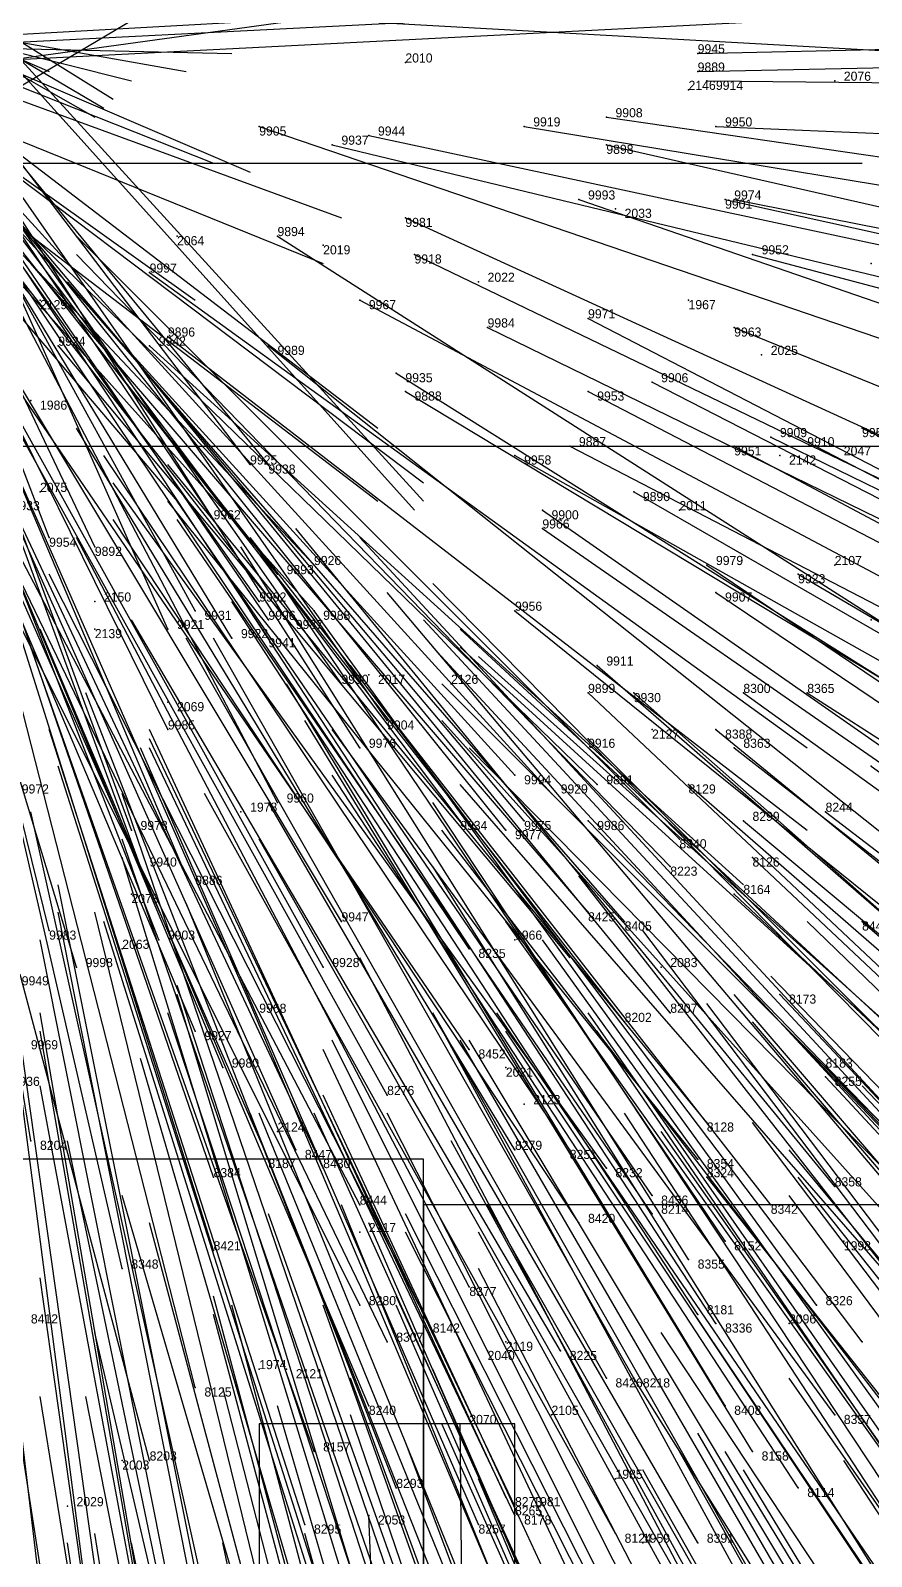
# Model space of a CAD drawing. Extents: x -0.5 to 0.59, y -0.5 to 0.59.
# Drawn here: x 0.021 to 0.113, y -0.1675 to -0.0005 of the extents above; entities that cross this region are included whole.
import ezdxf

# ---------------------------------------------------------------- set-up
doc = ezdxf.new("R2010")
doc.units = 0
for name, color, linetype in [('Clients', 3, 'CONTINUOUS'), ('Facilities', 3, 'CONTINUOUS'), ('Facilities_lines', 3, 'CONTINUOUS'), ('Min_max_boxes', 1, 'CONTINUOUS'), ('Normals', 1, 'CONTINUOUS'), ('Source_points', 5, 'CONTINUOUS'), ('Text', 3, 'CONTINUOUS')]:
    doc.layers.add(name, color=color, linetype=linetype)

msp = doc.modelspace()

# ---------------------------------------------------------------- linework, layer by layer
at = {"layer": 'Clients', "color": 5}
for p in [(0.068, -0.153, -1.25), (0.058, -0.163, -1.25)]:
    msp.add_point(p, dxfattribs=at)
at = {"layer": 'Facilities', "color": 3}
for p in [(0.094, -0.003, -0.235), (0.062, -0.004, -1.25), (0.094, -0.005, -0.235), (0.095, -0.006, -0.238), (0.109, -0.006, -1.25), (0.093, -0.007, -1.25), (0.084, -0.01, -0.212), (0.046, -0.011, -0.118), (0.075, -0.011, -0.191), (0.096, -0.011, -0.242), (0.054, -0.013, -0.14), (0.058, -0.012, -0.149), (0.084, -0.013, -0.212), (0.081, -0.019, -0.209), (0.085, -0.02, -1.25), (0.097, -0.019, -0.246), (0.098, -0.019, -0.249), (0.062, -0.021, -0.163), (0.037, -0.023, -1.25), (0.048, -0.023, -0.132), (0.053, -0.024, -1.25), (0.063, -0.025, -0.17), (0.1, -0.025, -0.258), (0.113, -0.026, -1.25), (0.034, -0.027, -0.108), (0.07, -0.028, -1.25), (0.022, -0.03, -1.25), (0.057, -0.03, -0.161), (0.093, -0.03, -1.25), (0.071, -0.033, -0.194), (0.082, -0.032, -0.218), (0.098, -0.033, -0.258), (0.024, -0.035, -0.105), (0.034, -0.035, -0.122), (0.036, -0.034, -0.123), (0.047, -0.035, -0.148), (0.101, -0.036, -1.25), (0.061, -0.038, -0.181), (0.062, -0.04, -0.185), (0.082, -0.04, -0.228), (0.089, -0.039, -0.244), (0.021, -0.041, -1.25), (0.102, -0.045, -0.28), (0.105, -0.045, -0.286), (0.112, -0.044, -0.3), (0.08, -0.046, -0.231), (0.098, -0.046, -0.27), (0.11, -0.046, -1.25), (0.045, -0.048, -0.164), (0.047, -0.048, -0.168), (0.074, -0.047, -0.22), (0.103, -0.047, -1.25), (0.022, -0.051, -1.25), (0.087, -0.051, -0.253), (0.077, -0.053, -0.235), (0.092, -0.053, -1.25), (0.041, -0.054, -0.169), (0.077, -0.055, -0.235), (0.023, -0.056, -0.152), (0.028, -0.057, -0.159), (0.048, -0.06, -0.192), (0.052, -0.059, -0.195), (0.095, -0.059, -0.28), (0.105, -0.06, -0.302), (0.109, -0.059, -1.25), (0.028, -0.063, -1.25), (0.046, -0.063, -0.195), (0.096, -0.062, -0.286), (0.039, -0.064, -0.188), (0.047, -0.065, -0.199), (0.049, -0.065, -0.204), (0.052, -0.064, -0.207), (0.074, -0.064, -0.244), (0.113, -0.065, -1.25), (0.028, -0.066, -1.25), (0.036, -0.066, -0.188), (0.043, -0.067, -0.199), (0.047, -0.067, -0.205), (0.083, -0.07, -0.272), (0.058, -0.071, -1.25), (0.055, -0.072, -0.226), (0.067, -0.072, -1.25), (0.082, -0.073, -0.274), (0.087, -0.073, -0.284), (0.099, -0.073, -0.307), (0.106, -0.073, -0.321), (0.036, -0.074, -1.25), (0.06, -0.076, -0.242), (0.036, -0.077, -0.212), (0.082, -0.078, -0.283), (0.089, -0.077, -1.25), (0.096, -0.077, -0.308), (0.057, -0.079, -0.244), (0.098, -0.079, -0.314), (0.113, -0.081, -0.347), (0.074, -0.082, -0.278), (0.083, -0.083, -0.294), (0.093, -0.083, -0.312), (0.048, -0.085, -0.244), (0.078, -0.084, -0.286), (0.044, -0.086, -1.25), (0.108, -0.086, -0.344), (0.032, -0.088, -0.234), (0.068, -0.087, -0.277), (0.073, -0.088, -0.287), (0.075, -0.087, -0.287), (0.082, -0.087, -0.3), (0.099, -0.087, -0.329), (0.092, -0.089, -0.32), (0.1, -0.091, -0.338), (0.033, -0.092, -0.244), (0.038, -0.093, -0.253), (0.091, -0.092, -0.324), (0.032, -0.095, -1.25), (0.098, -0.095, -0.342), (0.055, -0.098, -0.28), (0.082, -0.097, -0.317), (0.086, -0.098, -0.327), (0.112, -0.098, -0.371), (0.023, -0.099, -0.255), (0.035, -0.1, -0.264), (0.074, -0.1, -1.25), (0.031, -0.101, -1.25), (0.069, -0.101, -0.306), (0.026, -0.103, -0.266), (0.053, -0.103, -0.289), (0.09, -0.103, -1.25), (0.103, -0.106, -0.371), (0.045, -0.107, -0.291), (0.091, -0.108, -0.352), (0.039, -0.11, -0.292), (0.086, -0.109, -0.346), (0.069, -0.112, -0.33), (0.042, -0.114, -0.303), (0.073, -0.114, -1.25), (0.108, -0.114, -0.392), (0.108, -0.115, -0.395), (0.06, -0.117, -0.328), (0.075, -0.118, -1.25), (0.095, -0.12, -0.383), (0.048, -0.121, -1.25), (0.021, -0.122, -0.31), (0.05, -0.123, -0.332), (0.074, -0.123, -0.358), (0.08, -0.123, -0.367), (0.047, -0.124, -0.332), (0.053, -0.125, -0.339), (0.084, -0.125, -0.377), (0.094, -0.124, -0.39), (0.041, -0.126, -0.331), (0.095, -0.126, -0.393), (0.089, -0.128, -0.391), (0.109, -0.127, -0.417), (0.057, -0.129, -0.352), (0.089, -0.13, -0.394), (0.102, -0.129, -0.411), (0.081, -0.131, -0.385), (0.057, -0.132, -1.25), (0.097, -0.133, -0.412), (0.11, -0.133, -1.25), (0.041, -0.134, -0.349), (0.093, -0.135, -0.41), (0.031, -0.136, -0.348), (0.069, -0.138, -0.385), (0.057, -0.14, -0.378), (0.107, -0.14, -0.44), (0.094, -0.141, -0.424), (0.065, -0.143, -0.392), (0.096, -0.142, -0.429), (0.104, -0.142, -1.25), (0.06, -0.144, -0.39), (0.071, -0.145, -1.25), (0.073, -0.144, -1.25), (0.079, -0.145, -0.414), (0.112, -0.144, -0.456), (0.046, -0.147, -1.25), (0.049, -0.147, -1.25), (0.084, -0.148, -0.426), (0.087, -0.148, -0.43), (0.039, -0.149, -0.386), (0.058, -0.151, -0.404), (0.097, -0.151, -0.45), (0.078, -0.152, -1.25), (0.109, -0.152, -0.469), (0.052, -0.156, -0.411), (0.1, -0.156, -0.464), (0.031, -0.157, -1.25), (0.034, -0.157, -0.401), (0.061, -0.16, -0.427), (0.085, -0.159, -1.25), (0.105, -0.16, -0.479), (0.073, -0.161, -0.443), (0.025, -0.162, -1.25), (0.074, -0.162, -0.446), (0.074, -0.163, -0.448), (0.076, -0.162, -1.25), (0.051, -0.164, -0.43), (0.07, -0.164, -0.446), (0.085, -0.165, -0.465), (0.088, -0.166, -1.25), (0.094, -0.166, -0.477)]:
    msp.add_point(p, dxfattribs=at)
at = {"layer": 'Facilities_lines', "color": 3}
for q in [(0.068, -0.153, -1.25), (0.058, -0.163, -1.25)]:
    msp.add_line((0.071, -0.486, -1.25), q, dxfattribs=at)
at = {"layer": 'Min_max_boxes', "color": 1}
for p, q in [((-0.045, -0.046, -1.25), (0.203, -0.046, -1.25)), ((-0.045, -0.046, -1.25), (0.203, -0.046, -1.25)), ((0.064, -0.124, -1.25), (-0.145, -0.124, -1.25)), ((0.064, -0.124, -1.073), (-0.145, -0.124, -1.073)), ((0.064, -0.496, -1.25), (0.064, -0.124, -1.25)), ((0.064, -0.496, -1.073), (0.064, -0.124, -1.073)), ((0.064, -0.124, -1.25), (0.064, -0.124, -1.073)), ((0.145, -0.129, -1.25), (0.064, -0.129, -1.25)), ((0.064, -0.129, -1.25), (0.064, -0.452, -1.25)), ((0.145, -0.129, -1.083), (0.064, -0.129, -1.083)), ((0.064, -0.129, -1.083), (0.064, -0.452, -1.083)), ((0.064, -0.129, -1.25), (0.064, -0.129, -1.083)), ((0.074, -0.153, -1.25), (0.046, -0.153, -1.25)), ((0.046, -0.153, -1.25), (0.046, -0.486, -1.25)), ((0.074, -0.153, -1.25), (0.046, -0.153, -1.25)), ((0.046, -0.153, -1.25), (0.046, -0.486, -1.25)), ((0.046, -0.153, -1.25), (0.046, -0.153, -1.25)), ((0.074, -0.486, -1.25), (0.074, -0.153, -1.25)), ((0.074, -0.486, -1.25), (0.074, -0.153, -1.25)), ((0.074, -0.153, -1.25), (0.074, -0.153, -1.25))]:
    msp.add_line(p, q, dxfattribs=at)
at = {"layer": 'Normals', "color": 1}
for p, q in [((-0.049, 0.041, -0.159), (0.03, -0.008, -0.197)), ((-0.051, 0.038, -0.16), (0.029, -0.009, -0.197)), ((-0.053, 0.036, -0.161), (0.028, -0.01, -0.197)), ((0.004, -0.016, -0.041), (0.09, 0.035, -0.05)), ((-0.062, 0.032, -0.174), (0.023, -0.005, -0.212)), ((0.023, -0.056, -0.152), (-0.01, 0.03, -0.189)), ((0.028, -0.057, -0.159), (-0.011, 0.025, -0.201)), ((-0.034, 0.022, -0.101), (0.039, -0.03, -0.145)), ((0.045, -0.048, -0.164), (-0.009, 0.023, -0.21)), ((-0.045, 0.019, -0.122), (0.041, -0.015, -0.16)), ((-0.039, 0.02, -0.11), (0.045, -0.016, -0.15)), ((0.047, -0.048, -0.168), (-0.009, 0.02, -0.214)), ((0.041, -0.054, -0.169), (-0.009, 0.02, -0.214)), ((0.036, -0.066, -0.188), (-0.001, 0.017, -0.23)), ((0, 0.017, -0.042), (0.063, -0.053, -0.077)), ((0.001, 0.017, -0.042), (0.064, -0.052, -0.077)), ((-0.056, 0.016, -0.146), (0.032, -0.006, -0.188)), ((0.039, -0.064, -0.188), (-0.005, 0.016, -0.228)), ((-0.02, 0.015, -0.063), (0.037, -0.052, -0.109)), ((0.048, -0.06, -0.192), (-0.009, 0.012, -0.232)), ((0.046, -0.063, -0.195), (-0.007, 0.012, -0.235)), ((0.043, -0.067, -0.199), (-0.005, 0.012, -0.238)), ((-0.052, 0.011, -0.132), (0.038, -0.005, -0.173)), ((-0.013, 0.011, -0.043), (0.059, -0.044, -0.085)), ((0.047, -0.065, -0.199), (-0.005, 0.011, -0.239)), ((-0.027, 0.009, -0.07), (0.055, -0.021, -0.12)), ((0.047, -0.067, -0.205), (-0.004, 0.01, -0.243)), ((0.052, -0.059, -0.195), (-0.011, 0.008, -0.235)), ((0.049, -0.065, -0.204), (-0.008, 0.008, -0.24)), ((-0.026, 0.006, -0.067), (0.053, -0.026, -0.119)), ((0.036, -0.077, -0.212), (-0.005, 0.006, -0.249)), ((0.052, -0.064, -0.207), (-0.01, 0.005, -0.243)), ((-0.009, 0.005, -0.026), (0.064, -0.05, -0.067)), ((0.055, -0.072, -0.226), (0.001, 0.005, -0.262)), ((-0.027, -0.01, -0.072), (0.06, 0.002, -0.12)), ((-0.013, 0.003, -0.034), (0.059, -0.052, -0.076)), ((0.015, -0.002, -0.038), (0.113, 0.003, -0.02)), ((-0.036, -0.004, -0.09), (0.054, 0.001, -0.134)), ((0.06, -0.076, -0.242), (0.007, 0, -0.279)), ((0.013, -0.004, -0.035), (0.111, 0.001, -0.016)), ((0.048, 0.001, -0.121), (0.138, -0.004, -0.076)), ((-0.048, -0.001, -0.119), (0.043, -0.003, -0.162)), ((0.032, -0.088, -0.234), (0, -0.001, -0.272)), ((0.057, -0.079, -0.244), (0.007, -0.001, -0.281)), ((0.094, -0.003, -0.235), (0.186, -0.001, -0.196)), ((0.048, -0.085, -0.244), (0.005, -0.003, -0.281)), ((0.094, -0.005, -0.235), (0.186, -0.003, -0.196)), ((0.033, -0.092, -0.244), (0.001, -0.005, -0.282)), ((0.062, -0.004, -1.25), (0.062, -0.004, -1.15)), ((0.095, -0.006, -0.238), (0.187, -0.007, -0.199)), ((0.109, -0.006, -1.25), (0.109, -0.006, -1.15)), ((0.038, -0.093, -0.253), (0.002, -0.008, -0.29)), ((0.093, -0.007, -1.25), (0.093, -0.007, -1.15)), ((0.023, -0.099, -0.255), (0.001, -0.01, -0.293)), ((0.084, -0.01, -0.212), (0.174, -0.023, -0.171)), ((0.046, -0.011, -0.118), (0.128, -0.039, -0.069)), ((0.075, -0.011, -0.191), (0.166, -0.026, -0.15)), ((0.096, -0.011, -0.242), (0.19, -0.015, -0.206)), ((0.035, -0.1, -0.264), (0.001, -0.013, -0.3)), ((0.054, -0.013, -0.14), (0.141, -0.034, -0.094)), ((0.058, -0.012, -0.149), (0.147, -0.031, -0.106)), ((0.084, -0.013, -0.212), (0.172, -0.033, -0.169)), ((0.026, -0.103, -0.266), (-0.001, -0.014, -0.301)), ((0.068, -0.087, -0.277), (0.013, -0.014, -0.315)), ((0.074, -0.082, -0.278), (0.013, -0.015, -0.318)), ((0.017, -0.015, -0.056), (0.112, -0.015, -0.027)), ((0.078, -0.084, -0.286), (0.016, -0.016, -0.326)), ((0.055, -0.098, -0.28), (0.007, -0.018, -0.318)), ((0.075, -0.087, -0.287), (0.016, -0.017, -0.327)), ((0.073, -0.088, -0.287), (0.016, -0.017, -0.328)), ((0.083, -0.083, -0.294), (0.017, -0.019, -0.332)), ((0.081, -0.019, -0.209), (0.168, -0.049, -0.168)), ((0.085, -0.02, -1.25), (0.085, -0.02, -1.15)), ((0.097, -0.019, -0.246), (0.188, -0.039, -0.21)), ((0.098, -0.019, -0.249), (0.189, -0.037, -0.213)), ((0.062, -0.021, -0.163), (0.145, -0.059, -0.122)), ((0.053, -0.103, -0.289), (0.008, -0.022, -0.327)), ((0.045, -0.107, -0.291), (0.008, -0.023, -0.329)), ((0.092, -0.089, -0.32), (0.026, -0.023, -0.357)), ((0.037, -0.023, -1.25), (0.037, -0.023, -1.15)), ((0.048, -0.023, -0.132), (0.12, -0.069, -0.081)), ((0.039, -0.11, -0.292), (0.003, -0.025, -0.331)), ((0.069, -0.101, -0.306), (0.018, -0.025, -0.345)), ((0.091, -0.092, -0.324), (0.026, -0.025, -0.36)), ((0.053, -0.024, -1.25), (0.053, -0.024, -1.15)), ((0.063, -0.025, -0.17), (0.146, -0.065, -0.13)), ((0.1, -0.025, -0.258), (0.19, -0.049, -0.222)), ((0.082, -0.097, -0.317), (0.021, -0.026, -0.353)), ((0.113, -0.026, -1.25), (0.113, -0.026, -1.15)), ((0.042, -0.114, -0.303), (0.006, -0.028, -0.341)), ((0.086, -0.098, -0.327), (0.025, -0.028, -0.362)), ((0.034, -0.027, -0.108), (0.106, -0.079, -0.063)), ((0.07, -0.028, -1.25), (0.07, -0.028, -1.15)), ((0.021, -0.122, -0.31), (0.006, -0.03, -0.346)), ((0.022, -0.03, -1.25), (0.022, -0.03, -1.15)), ((0.057, -0.03, -0.161), (0.138, -0.073, -0.12)), ((0.093, -0.03, -1.25), (0.093, -0.03, -1.15)), ((0.071, -0.033, -0.194), (0.153, -0.073, -0.156)), ((0.082, -0.032, -0.218), (0.163, -0.074, -0.179)), ((0.098, -0.033, -0.258), (0.184, -0.068, -0.221)), ((0.024, -0.035, -0.105), (0.08, -0.102, -0.057)), ((0.034, -0.035, -0.122), (0.099, -0.094, -0.074)), ((0.036, -0.034, -0.123), (0.106, -0.088, -0.076)), ((0.047, -0.035, -0.148), (0.115, -0.089, -0.098)), ((0.06, -0.117, -0.328), (0.015, -0.036, -0.366)), ((0.069, -0.112, -0.33), (0.017, -0.036, -0.367)), ((0.086, -0.109, -0.346), (0.029, -0.036, -0.385)), ((0.091, -0.108, -0.352), (0.032, -0.036, -0.39)), ((0.101, -0.036, -1.25), (0.101, -0.036, -1.15)), ((0.061, -0.038, -0.181), (0.139, -0.087, -0.141)), ((0.047, -0.124, -0.332), (0.01, -0.04, -0.372)), ((0.041, -0.126, -0.331), (0.011, -0.039, -0.37)), ((0.05, -0.123, -0.332), (0.013, -0.04, -0.372)), ((0.062, -0.04, -0.185), (0.14, -0.087, -0.143)), ((0.082, -0.04, -0.228), (0.163, -0.082, -0.187)), ((0.089, -0.039, -0.244), (0.171, -0.081, -0.203)), ((0.021, -0.041, -1.25), (0.021, -0.041, -1.15)), ((0.053, -0.125, -0.339), (0.014, -0.042, -0.378)), ((0.031, -0.136, -0.348), (0.01, -0.045, -0.385)), ((0.041, -0.134, -0.349), (0.013, -0.045, -0.387)), ((0.074, -0.123, -0.358), (0.026, -0.044, -0.397)), ((0.102, -0.045, -0.28), (0.186, -0.086, -0.243)), ((0.105, -0.045, -0.286), (0.188, -0.088, -0.25)), ((0.112, -0.044, -0.3), (0.195, -0.084, -0.263)), ((0.08, -0.046, -0.231), (0.161, -0.088, -0.19)), ((0.098, -0.046, -0.27), (0.179, -0.089, -0.231)), ((0.11, -0.046, -1.25), (0.11, -0.046, -1.15)), ((0.057, -0.129, -0.352), (0.014, -0.047, -0.389)), ((0.08, -0.123, -0.367), (0.029, -0.047, -0.407)), ((0.095, -0.12, -0.383), (0.036, -0.048, -0.42)), ((0.074, -0.047, -0.22), (0.154, -0.092, -0.181)), ((0.103, -0.047, -1.25), (0.103, -0.047, -1.15)), ((0.084, -0.125, -0.377), (0.03, -0.05, -0.416)), ((0.022, -0.051, -1.25), (0.022, -0.051, -1.15)), ((0.087, -0.051, -0.253), (0.167, -0.097, -0.213)), ((0.094, -0.124, -0.39), (0.036, -0.052, -0.428)), ((0.089, -0.128, -0.391), (0.037, -0.052, -0.429)), ((0.077, -0.053, -0.235), (0.153, -0.106, -0.196)), ((0.092, -0.053, -1.25), (0.092, -0.053, -1.15)), ((0.081, -0.131, -0.385), (0.03, -0.054, -0.423)), ((0.089, -0.13, -0.394), (0.037, -0.054, -0.432)), ((0.109, -0.127, -0.417), (0.05, -0.055, -0.455)), ((0.077, -0.055, -0.235), (0.152, -0.107, -0.196)), ((0.069, -0.138, -0.385), (0.026, -0.056, -0.424)), ((0.097, -0.133, -0.412), (0.045, -0.056, -0.45)), ((0.102, -0.129, -0.411), (0.045, -0.056, -0.449)), ((0.12, -0.124, -0.431), (0.057, -0.056, -0.469)), ((0.057, -0.14, -0.378), (0.016, -0.058, -0.417)), ((0.093, -0.135, -0.41), (0.044, -0.057, -0.448)), ((0.039, -0.149, -0.386), (0.016, -0.059, -0.422)), ((0.065, -0.143, -0.392), (0.023, -0.06, -0.431)), ((0.095, -0.059, -0.28), (0.172, -0.111, -0.243)), ((0.105, -0.06, -0.302), (0.185, -0.107, -0.264)), ((0.109, -0.059, -1.25), (0.109, -0.059, -1.15)), ((0.06, -0.144, -0.39), (0.02, -0.061, -0.428)), ((0.13, -0.127, -0.454), (0.065, -0.061, -0.492)), ((0.028, -0.063, -1.25), (0.028, -0.063, -1.15)), ((0.094, -0.141, -0.424), (0.043, -0.063, -0.461)), ((0.12, -0.133, -0.448), (0.06, -0.062, -0.485)), ((0.096, -0.062, -0.286), (0.173, -0.114, -0.248)), ((0.079, -0.145, -0.414), (0.032, -0.065, -0.451)), ((0.096, -0.142, -0.429), (0.045, -0.064, -0.466)), ((0.107, -0.14, -0.44), (0.052, -0.064, -0.476)), ((0.127, -0.133, -0.46), (0.064, -0.065, -0.497)), ((0.074, -0.064, -0.244), (0.146, -0.122, -0.206)), ((0.113, -0.065, -1.25), (0.113, -0.065, -1.15)), ((0.058, -0.151, -0.404), (0.022, -0.066, -0.442)), ((0.028, -0.066, -1.25), (0.028, -0.066, -1.15)), ((0.136, -0.129, -0.469), (0.068, -0.066, -0.507)), ((0.034, -0.157, -0.401), (0.01, -0.067, -0.439)), ((0.052, -0.156, -0.411), (0.021, -0.068, -0.448)), ((0.084, -0.148, -0.426), (0.038, -0.067, -0.463)), ((0.087, -0.148, -0.43), (0.041, -0.067, -0.467)), ((0.128, -0.136, -0.466), (0.065, -0.068, -0.503)), ((0.136, -0.13, -0.471), (0.068, -0.068, -0.509)), ((0.112, -0.144, -0.456), (0.056, -0.07, -0.492)), ((0.139, -0.131, -0.478), (0.07, -0.069, -0.516)), ((0.083, -0.07, -0.272), (0.152, -0.13, -0.231)), ((0.058, -0.071, -1.25), (0.058, -0.071, -1.15)), ((0.061, -0.16, -0.427), (0.027, -0.073, -0.465)), ((0.097, -0.151, -0.45), (0.049, -0.072, -0.486)), ((0.132, -0.138, -0.476), (0.066, -0.072, -0.514)), ((0.067, -0.072, -1.25), (0.067, -0.072, -1.15)), ((0.082, -0.073, -0.274), (0.149, -0.136, -0.234)), ((0.087, -0.073, -0.284), (0.156, -0.134, -0.245)), ((0.099, -0.073, -0.307), (0.174, -0.127, -0.27)), ((0.106, -0.073, -0.321), (0.184, -0.123, -0.284)), ((0.036, -0.074, -1.25), (0.036, -0.074, -1.15)), ((0.1, -0.156, -0.464), (0.051, -0.076, -0.499)), ((0.128, -0.145, -0.484), (0.066, -0.076, -0.522)), ((0.051, -0.164, -0.43), (0.023, -0.077, -0.47)), ((0.073, -0.161, -0.443), (0.034, -0.077, -0.479)), ((0.074, -0.162, -0.446), (0.034, -0.078, -0.482)), ((0.109, -0.152, -0.469), (0.054, -0.077, -0.505)), ((0.082, -0.078, -0.283), (0.147, -0.143, -0.244)), ((0.089, -0.077, -1.25), (0.089, -0.077, -1.15)), ((0.096, -0.077, -0.308), (0.168, -0.136, -0.271)), ((0.07, -0.164, -0.446), (0.033, -0.079, -0.482)), ((0.074, -0.163, -0.448), (0.034, -0.079, -0.484)), ((0.134, -0.145, -0.493), (0.069, -0.079, -0.531)), ((0.098, -0.079, -0.314), (0.171, -0.136, -0.277)), ((0.052, -0.169, -0.443), (0.024, -0.081, -0.48)), ((0.113, -0.081, -0.347), (0.188, -0.136, -0.31)), ((0.105, -0.16, -0.479), (0.054, -0.082, -0.515)), ((0.129, -0.153, -0.5), (0.068, -0.083, -0.537)), ((0.093, -0.083, -0.312), (0.163, -0.144, -0.274)), ((0.061, -0.172, -0.455), (0.031, -0.084, -0.494)), ((0.085, -0.165, -0.465), (0.04, -0.084, -0.501)), ((0.094, -0.166, -0.477), (0.047, -0.085, -0.512)), ((0.116, -0.162, -0.498), (0.065, -0.085, -0.537)), ((0.041, -0.176, -0.452), (0.021, -0.086, -0.491)), ((0.044, -0.086, -1.25), (0.044, -0.086, -1.15)), ((0.108, -0.086, -0.344), (0.181, -0.142, -0.307)), ((0.123, -0.162, -0.508), (0.066, -0.088, -0.544)), ((0.082, -0.087, -0.3), (0.147, -0.154, -0.263)), ((0.099, -0.087, -0.329), (0.171, -0.147, -0.294)), ((0.061, -0.176, -0.466), (0.031, -0.089, -0.504)), ((0.092, -0.17, -0.483), (0.046, -0.089, -0.52)), ((0.058, -0.179, -0.472), (0.031, -0.091, -0.51)), ((0.1, -0.091, -0.338), (0.168, -0.155, -0.302)), ((0.114, -0.17, -0.512), (0.065, -0.092, -0.551)), ((0.138, -0.166, -0.54), (0.081, -0.093, -0.578)), ((0.042, -0.184, -0.473), (0.024, -0.094, -0.512)), ((0.032, -0.095, -1.25), (0.032, -0.095, -1.15)), ((0.098, -0.095, -0.342), (0.166, -0.159, -0.305)), ((0.073, -0.182, -0.491), (0.038, -0.096, -0.528)), ((0.042, -0.188, -0.481), (0.024, -0.097, -0.519)), ((0.05, -0.187, -0.484), (0.028, -0.097, -0.522)), ((0.057, -0.187, -0.489), (0.029, -0.098, -0.526)), ((0.127, -0.174, -0.538), (0.073, -0.098, -0.576)), ((0.172, -0.162, -0.59), (0.106, -0.098, -0.629)), ((0.112, -0.098, -0.371), (0.182, -0.159, -0.335)), ((0.04, -0.19, -0.487), (0.022, -0.1, -0.525)), ((0.074, -0.1, -1.25), (0.074, -0.1, -1.15)), ((0.131, -0.175, -0.548), (0.077, -0.1, -0.585)), ((0.144, -0.173, -0.563), (0.088, -0.099, -0.599)), ((0.031, -0.101, -1.25), (0.031, -0.101, -1.15)), ((0.03, -0.194, -0.49), (0.018, -0.102, -0.528)), ((0.1, -0.184, -0.523), (0.057, -0.102, -0.561)), ((0.09, -0.103, -1.25), (0.09, -0.103, -1.15)), ((0.025, -0.196, -0.494), (0.014, -0.104, -0.531)), ((0.066, -0.194, -0.511), (0.037, -0.105, -0.548)), ((0.166, -0.17, -0.595), (0.102, -0.104, -0.633)), ((0.064, -0.195, -0.512), (0.037, -0.106, -0.549)), ((0.158, -0.176, -0.592), (0.098, -0.106, -0.63)), ((0.103, -0.106, -0.371), (0.167, -0.174, -0.334)), ((0.038, -0.201, -0.51), (0.022, -0.108, -0.546)), ((0.065, -0.196, -0.518), (0.036, -0.108, -0.555)), ((0.081, -0.192, -0.522), (0.045, -0.107, -0.559)), ((0.109, -0.189, -0.546), (0.065, -0.108, -0.584)), ((0.111, -0.189, -0.547), (0.065, -0.108, -0.585)), ((0.124, -0.184, -0.555), (0.072, -0.108, -0.593)), ((0.135, -0.184, -0.571), (0.082, -0.108, -0.608)), ((0.151, -0.181, -0.59), (0.095, -0.107, -0.627)), ((0.038, -0.202, -0.513), (0.022, -0.11, -0.55)), ((0.125, -0.188, -0.563), (0.073, -0.11, -0.6)), ((0.135, -0.186, -0.576), (0.083, -0.11, -0.613)), ((0.16, -0.179, -0.6), (0.1, -0.109, -0.638)), ((0.167, -0.176, -0.606), (0.103, -0.109, -0.644)), ((0.095, -0.193, -0.538), (0.054, -0.111, -0.577)), ((0.115, -0.192, -0.558), (0.068, -0.111, -0.596)), ((0.117, -0.191, -0.559), (0.069, -0.111, -0.596)), ((0.033, -0.204, -0.516), (0.02, -0.112, -0.553)), ((0.059, -0.202, -0.526), (0.033, -0.113, -0.563)), ((0.092, -0.195, -0.539), (0.053, -0.112, -0.578)), ((0.073, -0.114, -1.25), (0.073, -0.114, -1.15)), ((0.108, -0.114, -0.392), (0.172, -0.181, -0.354)), ((0.108, -0.115, -0.395), (0.171, -0.183, -0.357)), ((0.039, -0.207, -0.527), (0.022, -0.116, -0.563)), ((0.176, -0.183, -0.635), (0.112, -0.116, -0.673)), ((0.092, -0.201, -0.552), (0.053, -0.117, -0.591)), ((0.075, -0.118, -1.25), (0.075, -0.118, -1.15)), ((0.079, -0.205, -0.55), (0.045, -0.119, -0.588)), ((0.081, -0.205, -0.55), (0.046, -0.119, -0.587)), ((0.09, -0.203, -0.555), (0.052, -0.119, -0.593)), ((0.102, -0.202, -0.565), (0.06, -0.119, -0.603)), ((0.137, -0.197, -0.601), (0.086, -0.119, -0.637)), ((0.156, -0.194, -0.623), (0.1, -0.12, -0.66)), ((0.048, -0.121, -1.25), (0.048, -0.121, -1.15)), ((0.144, -0.198, -0.611), (0.09, -0.121, -0.647)), ((0.044, -0.213, -0.544), (0.025, -0.122, -0.581)), ((0.112, -0.204, -0.582), (0.067, -0.122, -0.618)), ((0.163, -0.194, -0.633), (0.104, -0.123, -0.671)), ((0.095, -0.126, -0.393), (0.152, -0.198, -0.355)), ((0.163, -0.199, -0.642), (0.105, -0.126, -0.68)), ((0.057, -0.217, -0.561), (0.031, -0.128, -0.598)), ((0.159, -0.202, -0.643), (0.104, -0.128, -0.682)), ((0.078, -0.217, -0.576), (0.047, -0.13, -0.614)), ((0.09, -0.215, -0.583), (0.055, -0.129, -0.62)), ((0.104, -0.213, -0.593), (0.062, -0.13, -0.629)), ((0.117, -0.21, -0.601), (0.071, -0.129, -0.638)), ((0.058, -0.221, -0.571), (0.034, -0.131, -0.608)), ((0.095, -0.216, -0.59), (0.058, -0.131, -0.628)), ((0.057, -0.132, -1.25), (0.057, -0.132, -1.15)), ((0.104, -0.215, -0.597), (0.062, -0.132, -0.633)), ((0.115, -0.214, -0.607), (0.07, -0.132, -0.643)), ((0.11, -0.133, -1.25), (0.11, -0.133, -1.15)), ((0.113, -0.219, -0.615), (0.07, -0.136, -0.651)), ((0.035, -0.229, -0.579), (0.022, -0.137, -0.616)), ((0.142, -0.213, -0.641), (0.091, -0.137, -0.679)), ((0.065, -0.229, -0.594), (0.041, -0.139, -0.631)), ((0.067, -0.23, -0.598), (0.043, -0.14, -0.636)), ((0.084, -0.227, -0.606), (0.053, -0.14, -0.643)), ((0.1, -0.224, -0.613), (0.061, -0.139, -0.649)), ((0.098, -0.225, -0.614), (0.061, -0.14, -0.65)), ((0.065, -0.231, -0.599), (0.041, -0.141, -0.637)), ((0.049, -0.233, -0.596), (0.028, -0.143, -0.634)), ((0.141, -0.22, -0.654), (0.09, -0.143, -0.692)), ((0.104, -0.142, -1.25), (0.104, -0.142, -1.15)), ((0.071, -0.145, -1.25), (0.071, -0.145, -1.15)), ((0.073, -0.144, -1.25), (0.073, -0.144, -1.15)), ((0.046, -0.147, -1.25), (0.046, -0.147, -1.15)), ((0.049, -0.147, -1.25), (0.049, -0.147, -1.15)), ((0.088, -0.235, -0.628), (0.056, -0.148, -0.665)), ((0.102, -0.232, -0.634), (0.065, -0.147, -0.671)), ((0.136, -0.226, -0.66), (0.087, -0.148, -0.698)), ((0.157, -0.224, -0.684), (0.104, -0.148, -0.722)), ((0.033, -0.24, -0.607), (0.019, -0.149, -0.645)), ((0.037, -0.242, -0.611), (0.022, -0.15, -0.649)), ((0.045, -0.241, -0.613), (0.027, -0.15, -0.65)), ((0.065, -0.238, -0.618), (0.042, -0.149, -0.656)), ((0.074, -0.24, -0.629), (0.048, -0.151, -0.666)), ((0.086, -0.24, -0.638), (0.056, -0.152, -0.674)), ((0.104, -0.238, -0.65), (0.066, -0.153, -0.687)), ((0.068, -0.153, -1.25), (0.068, -0.153, -1.15)), ((0.078, -0.152, -1.25), (0.078, -0.152, -1.15)), ((0.095, -0.242, -0.651), (0.062, -0.155, -0.687)), ((0.14, -0.233, -0.68), (0.094, -0.154, -0.72)), ((0.137, -0.236, -0.682), (0.092, -0.156, -0.721)), ((0.145, -0.235, -0.691), (0.097, -0.156, -0.729)), ((0.031, -0.157, -1.25), (0.031, -0.157, -1.15)), ((0.133, -0.238, -0.682), (0.088, -0.158, -0.72)), ((0.147, -0.237, -0.698), (0.099, -0.158, -0.736)), ((0.161, -0.235, -0.712), (0.11, -0.157, -0.748)), ((0.106, -0.244, -0.666), (0.07, -0.159, -0.704)), ((0.085, -0.159, -1.25), (0.085, -0.159, -1.15)), ((0.025, -0.162, -1.25), (0.025, -0.162, -1.15)), ((0.058, -0.163, -1.25), (0.058, -0.163, -1.15)), ((0.076, -0.162, -1.25), (0.076, -0.162, -1.15)), ((0.043, -0.257, -0.652), (0.028, -0.165, -0.689)), ((0.076, -0.255, -0.664), (0.051, -0.165, -0.701)), ((0.076, -0.254, -0.663), (0.051, -0.165, -0.7)), ((0.039, -0.258, -0.652), (0.025, -0.166, -0.688)), ((0.051, -0.257, -0.655), (0.032, -0.166, -0.692)), ((0.062, -0.257, -0.661), (0.042, -0.166, -0.698)), ((0.088, -0.166, -1.25), (0.088, -0.166, -1.15))]:
    msp.add_line(p, q, dxfattribs=at)
at = {"layer": 'Source_points', "color": 5}
for p in [(0.094, -0.003, -0.235), (0.062, -0.004, -1.25), (0.094, -0.005, -0.235), (0.095, -0.006, -0.238), (0.109, -0.006, -1.25), (0.093, -0.007, -1.25), (0.084, -0.01, -0.212), (0.046, -0.011, -0.118), (0.075, -0.011, -0.191), (0.096, -0.011, -0.242), (0.054, -0.013, -0.14), (0.058, -0.012, -0.149), (0.084, -0.013, -0.212), (0.081, -0.019, -0.209), (0.085, -0.02, -1.25), (0.097, -0.019, -0.246), (0.098, -0.019, -0.249), (0.062, -0.021, -0.163), (0.037, -0.023, -1.25), (0.048, -0.023, -0.132), (0.053, -0.024, -1.25), (0.063, -0.025, -0.17), (0.1, -0.025, -0.258), (0.113, -0.026, -1.25), (0.034, -0.027, -0.108), (0.07, -0.028, -1.25), (0.022, -0.03, -1.25), (0.057, -0.03, -0.161), (0.093, -0.03, -1.25), (0.071, -0.033, -0.194), (0.082, -0.032, -0.218), (0.098, -0.033, -0.258), (0.024, -0.035, -0.105), (0.034, -0.035, -0.122), (0.036, -0.034, -0.123), (0.047, -0.035, -0.148), (0.101, -0.036, -1.25), (0.061, -0.038, -0.181), (0.062, -0.04, -0.185), (0.082, -0.04, -0.228), (0.089, -0.039, -0.244), (0.021, -0.041, -1.25), (0.102, -0.045, -0.28), (0.105, -0.045, -0.286), (0.112, -0.044, -0.3), (0.08, -0.046, -0.231), (0.098, -0.046, -0.27), (0.11, -0.046, -1.25), (0.045, -0.048, -0.164), (0.047, -0.048, -0.168), (0.074, -0.047, -0.22), (0.103, -0.047, -1.25), (0.022, -0.051, -1.25), (0.087, -0.051, -0.253), (0.077, -0.053, -0.235), (0.092, -0.053, -1.25), (0.041, -0.054, -0.169), (0.077, -0.055, -0.235), (0.023, -0.056, -0.152), (0.028, -0.057, -0.159), (0.048, -0.06, -0.192), (0.052, -0.059, -0.195), (0.095, -0.059, -0.28), (0.105, -0.06, -0.302), (0.109, -0.059, -1.25), (0.028, -0.063, -1.25), (0.046, -0.063, -0.195), (0.096, -0.062, -0.286), (0.039, -0.064, -0.188), (0.047, -0.065, -0.199), (0.049, -0.065, -0.204), (0.052, -0.064, -0.207), (0.074, -0.064, -0.244), (0.113, -0.065, -1.25), (0.028, -0.066, -1.25), (0.036, -0.066, -0.188), (0.043, -0.067, -0.199), (0.047, -0.067, -0.205), (0.083, -0.07, -0.272), (0.058, -0.071, -1.25), (0.055, -0.072, -0.226), (0.067, -0.072, -1.25), (0.082, -0.073, -0.274), (0.087, -0.073, -0.284), (0.099, -0.073, -0.307), (0.106, -0.073, -0.321), (0.036, -0.074, -1.25), (0.06, -0.076, -0.242), (0.036, -0.077, -0.212), (0.082, -0.078, -0.283), (0.089, -0.077, -1.25), (0.096, -0.077, -0.308), (0.057, -0.079, -0.244), (0.098, -0.079, -0.314), (0.113, -0.081, -0.347), (0.074, -0.082, -0.278), (0.083, -0.083, -0.294), (0.093, -0.083, -0.312), (0.048, -0.085, -0.244), (0.078, -0.084, -0.286), (0.044, -0.086, -1.25), (0.108, -0.086, -0.344), (0.032, -0.088, -0.234), (0.068, -0.087, -0.277), (0.073, -0.088, -0.287), (0.075, -0.087, -0.287), (0.082, -0.087, -0.3), (0.099, -0.087, -0.329), (0.092, -0.089, -0.32), (0.1, -0.091, -0.338), (0.033, -0.092, -0.244), (0.038, -0.093, -0.253), (0.091, -0.092, -0.324), (0.032, -0.095, -1.25), (0.098, -0.095, -0.342), (0.055, -0.098, -0.28), (0.082, -0.097, -0.317), (0.086, -0.098, -0.327), (0.112, -0.098, -0.371), (0.023, -0.099, -0.255), (0.035, -0.1, -0.264), (0.074, -0.1, -1.25), (0.031, -0.101, -1.25), (0.069, -0.101, -0.306), (0.026, -0.103, -0.266), (0.053, -0.103, -0.289), (0.09, -0.103, -1.25), (0.103, -0.106, -0.371), (0.045, -0.107, -0.291), (0.091, -0.108, -0.352), (0.039, -0.11, -0.292), (0.086, -0.109, -0.346), (0.069, -0.112, -0.33), (0.042, -0.114, -0.303), (0.073, -0.114, -1.25), (0.108, -0.114, -0.392), (0.108, -0.115, -0.395), (0.06, -0.117, -0.328), (0.075, -0.118, -1.25), (0.095, -0.12, -0.383), (0.048, -0.121, -1.25), (0.021, -0.122, -0.31), (0.05, -0.123, -0.332), (0.074, -0.123, -0.358), (0.08, -0.123, -0.367), (0.047, -0.124, -0.332), (0.053, -0.125, -0.339), (0.084, -0.125, -0.377), (0.094, -0.124, -0.39), (0.041, -0.126, -0.331), (0.095, -0.126, -0.393), (0.089, -0.128, -0.391), (0.109, -0.127, -0.417), (0.057, -0.129, -0.352), (0.089, -0.13, -0.394), (0.102, -0.129, -0.411), (0.081, -0.131, -0.385), (0.057, -0.132, -1.25), (0.097, -0.133, -0.412), (0.11, -0.133, -1.25), (0.041, -0.134, -0.349), (0.093, -0.135, -0.41), (0.031, -0.136, -0.348), (0.069, -0.138, -0.385), (0.057, -0.14, -0.378), (0.107, -0.14, -0.44), (0.094, -0.141, -0.424), (0.065, -0.143, -0.392), (0.096, -0.142, -0.429), (0.104, -0.142, -1.25), (0.06, -0.144, -0.39), (0.071, -0.145, -1.25), (0.073, -0.144, -1.25), (0.079, -0.145, -0.414), (0.112, -0.144, -0.456), (0.046, -0.147, -1.25), (0.049, -0.147, -1.25), (0.084, -0.148, -0.426), (0.087, -0.148, -0.43), (0.039, -0.149, -0.386), (0.058, -0.151, -0.404), (0.097, -0.151, -0.45), (0.068, -0.153, -1.25), (0.078, -0.152, -1.25), (0.109, -0.152, -0.469), (0.052, -0.156, -0.411), (0.1, -0.156, -0.464), (0.031, -0.157, -1.25), (0.034, -0.157, -0.401), (0.061, -0.16, -0.427), (0.085, -0.159, -1.25), (0.105, -0.16, -0.479), (0.073, -0.161, -0.443), (0.025, -0.162, -1.25), (0.058, -0.163, -1.25), (0.074, -0.162, -0.446), (0.074, -0.163, -0.448), (0.076, -0.162, -1.25), (0.051, -0.164, -0.43), (0.07, -0.164, -0.446), (0.085, -0.165, -0.465), (0.088, -0.166, -1.25), (0.094, -0.166, -0.477)]:
    msp.add_point(p, dxfattribs=at)

# ---------------------------------------------------------------- texts
at = {"layer": 'Text', "color": 3}
for s, p in [('2010', (0.062, -0.004, -1.25)), ('9945', (0.094, -0.003, -0.235)), ('9889', (0.094, -0.005, -0.235)), ('2076', (0.11, -0.006, -1.25)), ('2146', (0.093, -0.007, -1.25)), ('9914', (0.096, -0.007, -0.238)), ('9919', (0.076, -0.011, -0.191)), ('9908', (0.085, -0.01, -0.212)), ('9950', (0.097, -0.011, -0.242)), ('9905', (0.046, -0.012, -0.118)), ('9944', (0.059, -0.012, -0.149)), ('9937', (0.055, -0.013, -0.14)), ('9898', (0.084, -0.014, -0.212)), ('9993', (0.082, -0.019, -0.209)), ('9974', (0.098, -0.019, -0.249)), ('2033', (0.086, -0.021, -1.25)), ('9901', (0.097, -0.02, -0.246)), ('9981', (0.062, -0.022, -0.163)), ('2064', (0.037, -0.024, -1.25)), ('9894', (0.048, -0.023, -0.132)), ('2019', (0.053, -0.025, -1.25)), ('9918', (0.063, -0.026, -0.17)), ('9952', (0.101, -0.025, -0.258)), ('9997', (0.034, -0.027, -0.108)), ('2022', (0.071, -0.028, -1.25)), ('2129', (0.022, -0.031, -1.25)), ('9967', (0.058, -0.031, -0.161)), ('1967', (0.093, -0.031, -1.25)), ('9971', (0.082, -0.032, -0.218)), ('9896', (0.036, -0.034, -0.123)), ('9984', (0.071, -0.033, -0.194)), ('9963', (0.098, -0.034, -0.258)), ('9924', (0.024, -0.035, -0.105)), ('9942', (0.035, -0.035, -0.122)), ('9989', (0.048, -0.036, -0.148)), ('2025', (0.102, -0.036, -1.25)), ('9935', (0.062, -0.039, -0.181)), ('9906', (0.09, -0.039, -0.244)), ('9888', (0.063, -0.041, -0.185)), ('9953', (0.083, -0.041, -0.228)), ('1986', (0.022, -0.042, -1.25)), ('9887', (0.081, -0.046, -0.231)), ('9909', (0.103, -0.045, -0.28)), ('9910', (0.106, -0.046, -0.286)), ('9959', (0.112, -0.045, -0.3)), ('9951', (0.098, -0.047, -0.27)), ('2047', (0.11, -0.047, -1.25)), ('9925', (0.045, -0.048, -0.164)), ('9938', (0.047, -0.049, -0.168)), ('9958', (0.075, -0.048, -0.22)), ('2142', (0.104, -0.048, -1.25)), ('2075', (0.022, -0.051, -1.25)), ('9890', (0.088, -0.052, -0.253)), ('9933', (0.019, -0.053, -0.139)), ('9962', (0.041, -0.054, -0.169)), ('9900', (0.078, -0.054, -0.235)), ('2011', (0.092, -0.053, -1.25)), ('9966', (0.077, -0.055, -0.235)), ('9954', (0.023, -0.057, -0.152)), ('9892', (0.028, -0.058, -0.159)), ('9926', (0.052, -0.059, -0.195)), ('9979', (0.096, -0.059, -0.28)), ('2107', (0.109, -0.059, -1.25)), ('9893', (0.049, -0.06, -0.192)), ('9923', (0.105, -0.061, -0.302)), ('2150', (0.029, -0.063, -1.25)), ('9992', (0.046, -0.063, -0.195)), ('9956', (0.074, -0.064, -0.244)), ('9907', (0.097, -0.063, -0.286)), ('9921', (0.037, -0.066, -0.188)), ('9931', (0.04, -0.065, -0.188)), ('9996', (0.047, -0.065, -0.199)), ('9987', (0.05, -0.066, -0.204)), ('9988', (0.053, -0.065, -0.207)), ('2139', (0.028, -0.067, -1.25)), ('9922', (0.044, -0.067, -0.199)), ('9941', (0.047, -0.068, -0.205)), ('9911', (0.084, -0.07, -0.272)), ('9990', (0.055, -0.072, -0.226)), ('2017', (0.059, -0.072, -1.25)), ('2126', (0.067, -0.072, -1.25)), ('9899', (0.082, -0.073, -0.274)), ('9930', (0.087, -0.074, -0.284)), ('8300', (0.099, -0.073, -0.307)), ('8365', (0.106, -0.073, -0.321)), ('2069', (0.037, -0.075, -1.25)), ('9985', (0.036, -0.077, -0.212)), ('9904', (0.06, -0.077, -0.242)), ('9976', (0.058, -0.079, -0.244)), ('9916', (0.082, -0.079, -0.283)), ('2127', (0.089, -0.078, -1.25)), ('8388', (0.097, -0.078, -0.308)), ('8363', (0.099, -0.079, -0.314)), ('9972', (0.02, -0.084, -0.215)), ('9994', (0.075, -0.083, -0.278)), ('9929', (0.079, -0.084, -0.286)), ('9891', (0.084, -0.083, -0.294)), ('8129', (0.093, -0.084, -0.312)), ('1978', (0.045, -0.086, -1.25)), ('9960', (0.049, -0.085, -0.244)), ('8244', (0.108, -0.086, -0.344)), ('8299', (0.1, -0.087, -0.329)), ('9978', (0.033, -0.088, -0.234)), ('9934', (0.068, -0.088, -0.277)), ('9977', (0.074, -0.089, -0.287)), ('9975', (0.075, -0.088, -0.287)), ('9986', (0.083, -0.088, -0.3)), ('8340', (0.092, -0.09, -0.32)), ('9940', (0.034, -0.092, -0.244)), ('8126', (0.1, -0.092, -0.338)), ('9886', (0.039, -0.094, -0.253)), ('8223', (0.091, -0.093, -0.324)), ('2078', (0.032, -0.096, -1.25)), ('8164', (0.099, -0.095, -0.342)), ('9947', (0.055, -0.098, -0.28)), ('8425', (0.082, -0.098, -0.317)), ('8405', (0.086, -0.099, -0.327)), ('8449', (0.112, -0.099, -0.371)), ('9983', (0.023, -0.1, -0.255)), ('2063', (0.031, -0.101, -1.25)), ('9903', (0.036, -0.1, -0.264)), ('1966', (0.074, -0.1, -1.25)), ('8235', (0.07, -0.102, -0.306)), ('9998', (0.027, -0.103, -0.266)), ('9928', (0.054, -0.103, -0.289)), ('2083', (0.091, -0.103, -1.25)), ('9949', (0.02, -0.105, -0.265)), ('8173', (0.104, -0.107, -0.371)), ('9968', (0.046, -0.108, -0.291)), ('8202', (0.086, -0.109, -0.346)), ('8207', (0.091, -0.108, -0.352)), ('9927', (0.04, -0.111, -0.292)), ('9969', (0.021, -0.112, -0.284)), ('9980', (0.043, -0.114, -0.303)), ('8452', (0.07, -0.113, -0.33)), ('8183', (0.108, -0.114, -0.392)), ('9936', (0.019, -0.116, -0.292)), ('2021', (0.073, -0.115, -1.25)), ('8255', (0.109, -0.116, -0.395)), ('8276', (0.06, -0.117, -0.328)), ('2123', (0.076, -0.118, -1.25)), ('2124', (0.048, -0.121, -1.25)), ('8128', (0.095, -0.121, -0.383)), ('8204', (0.022, -0.123, -0.31)), ('8447', (0.051, -0.124, -0.332)), ('8279', (0.074, -0.123, -0.358)), ('8251', (0.08, -0.124, -0.367)), ('8384', (0.041, -0.126, -0.331)), ('8187', (0.047, -0.125, -0.332)), ('8430', (0.053, -0.125, -0.339)), ('8232', (0.085, -0.126, -0.377)), ('8354', (0.095, -0.125, -0.39)), ('8324', (0.095, -0.126, -0.393)), ('8358', (0.109, -0.127, -0.417)), ('8444', (0.057, -0.129, -0.352)), ('8456', (0.09, -0.129, -0.391)), ('8420', (0.082, -0.131, -0.385)), ('8214', (0.09, -0.13, -0.394)), ('8342', (0.102, -0.13, -0.411)), ('2117', (0.058, -0.132, -1.25)), ('8421', (0.041, -0.134, -0.349)), ('8152', (0.098, -0.134, -0.412)), ('1998', (0.11, -0.134, -1.25)), ('8348', (0.032, -0.136, -0.348)), ('8355', (0.094, -0.136, -0.41)), ('8377', (0.069, -0.139, -0.385)), ('8280', (0.058, -0.14, -0.378)), ('8181', (0.095, -0.141, -0.424)), ('8326', (0.108, -0.14, -0.44)), ('8412', (0.021, -0.142, -0.358)), ('2096', (0.104, -0.142, -1.25)), ('8307', (0.061, -0.144, -0.39)), ('8142', (0.065, -0.143, -0.392)), ('8336', (0.097, -0.143, -0.429)), ('2040', (0.071, -0.146, -1.25)), ('2119', (0.073, -0.145, -1.25)), ('8225', (0.08, -0.146, -0.414)), ('1974', (0.046, -0.147, -1.25)), ('2121', (0.05, -0.148, -1.25)), ('8426', (0.085, -0.149, -0.426)), ('8218', (0.088, -0.149, -0.43)), ('8125', (0.04, -0.15, -0.386)), ('8240', (0.058, -0.152, -0.404)), ('2105', (0.078, -0.152, -1.25)), ('8408', (0.098, -0.152, -0.45)), ('2070', (0.069, -0.153, -1.25)), ('8357', (0.11, -0.153, -0.469)), ('8157', (0.053, -0.156, -0.411)), ('8203', (0.034, -0.157, -0.401)), ('8158', (0.101, -0.157, -0.464)), ('2003', (0.031, -0.158, -1.25)), ('1985', (0.085, -0.159, -1.25)), ('8293', (0.061, -0.16, -0.427)), ('8114', (0.106, -0.161, -0.479)), ('2029', (0.026, -0.162, -1.25)), ('8273', (0.074, -0.162, -0.443)), ('8265', (0.074, -0.163, -0.446)), ('1981', (0.076, -0.162, -1.25)), ('2053', (0.059, -0.164, -1.25)), ('8178', (0.075, -0.164, -0.448)), ('8295', (0.052, -0.165, -0.43)), ('8257', (0.07, -0.165, -0.446)), ('8124', (0.086, -0.166, -0.465)), ('1959', (0.088, -0.166, -1.25)), ('8391', (0.095, -0.166, -0.477))]:
    msp.add_text(s, height=0.001, dxfattribs=at).set_placement(p)

doc.saveas('drawing.dxf')
